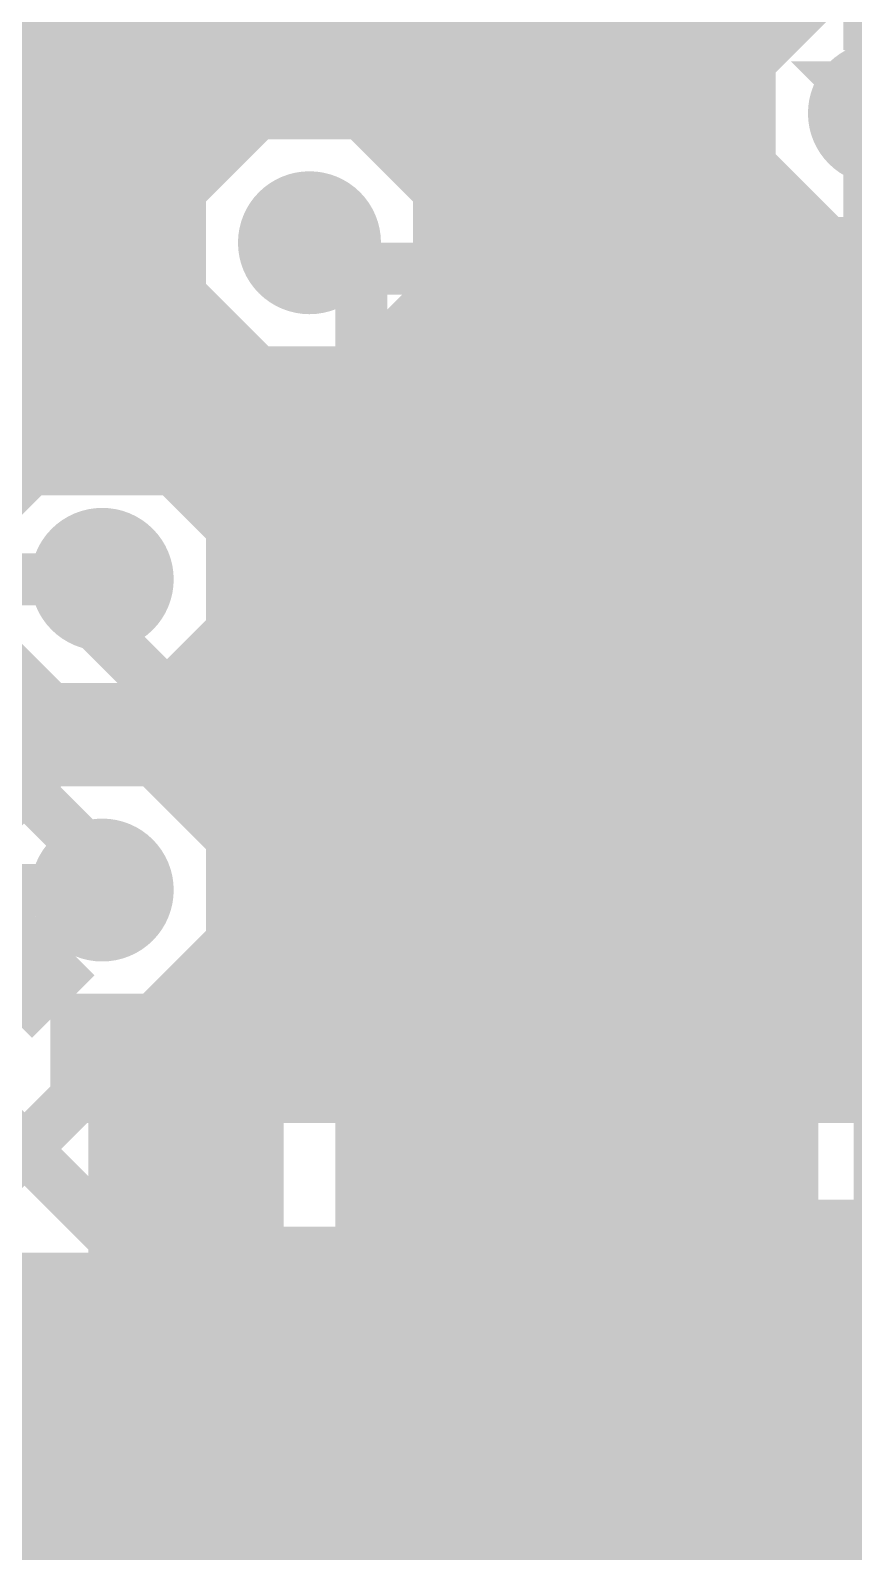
# Model space of a CAD drawing. Extents: x -5 to 208, y -5 to 206.
# Drawn here: x 107.22 to 111.25, y 165.03 to 172.49 of the extents above; entities that cross this region are included whole.
import ezdxf

# ---------------------------------------------------------------- set-up
doc = ezdxf.new("R2010")
doc.units = 0
doc.header["$MEASUREMENT"] = 0
doc.layers.get('0').update_dxf_attribs({"linetype": 'CONTINUOUS'})
for name, color, linetype in [('22-301-0_BOT', 7, 'CONTINUOUS'), ('22-301-0_DRD', 7, 'CONTINUOUS'), ('22-301-0_IN1', 1, 'CONTINUOUS'), ('22-301-0_IN2', 4, 'CONTINUOUS'), ('22-301-0_SMT', 5, 'CONTINUOUS'), ('22-301-0_SST', 10, 'CONTINUOUS'), ('22-301-0_TOP', 14, 'CONTINUOUS'), ('THRUHOLE_TAP', 11, 'CONTINUOUS')]:
    doc.layers.add(name, color=color, linetype=linetype)

# ---------------------------------------------------------------- blocks, each defined once
blk = doc.blocks.new('ROUND_66')
at = {"const_width": 0.35052}
blk.add_lwpolyline([(-0.17526, 0, 1), (0.17526, 0, 1)], format="xyb", close=True, dxfattribs=at)
blk = doc.blocks.new('ROUND_70')
at = {"const_width": 0.35052}
blk.add_lwpolyline([(-0.17526, 0, 1), (0.17526, 0, 1)], format="xyb", close=True, dxfattribs=at)
blk = doc.blocks.new('ROUND_69')
at = {"const_width": 0.35052}
blk.add_lwpolyline([(-0.17526, 0, 1), (0.17526, 0, 1)], format="xyb", close=True, dxfattribs=at)
blk = doc.blocks.new('RECTANGLE_46')
blk.add_solid([(0.29972, 0.65024), (0.29972, -0.65024), (-0.29972, 0.65024), (-0.29972, -0.65024)])
blk = doc.blocks.new('RECTANGLE_47')
blk.add_solid([(0.44958, 0.65024), (0.44958, -0.65024), (-0.44958, 0.65024), (-0.44958, -0.65024)])
blk = doc.blocks.new('ROUND_74')
at = {"const_width": 0.10033}
blk.add_lwpolyline([(-0.050164, 0, 1), (0.050164, 0, 1)], format="xyb", close=True, dxfattribs=at)

msp = doc.modelspace()

# ---------------------------------------------------------------- linework, layer by layer
at = {"layer": '22-301-0_BOT', "const_width": 0.254}
for points in [[(109.8804, 197.82028), (109.8804, 166.37)], [(109.6518, 197.32752), (109.6518, 166.37)], [(109.4232, 197.08876), (109.4232, 166.37)], [(107.823, 197.03034), (107.823, 170.42892)], [(109.1946, 196.9389), (109.1946, 171.74972)], [(108.0516, 196.9008), (108.0516, 171.87164)], [(108.2802, 196.8246), (108.2802, 172.05706)], [(108.5088, 196.79158), (108.5088, 172.12564)], [(108.7374, 196.7992), (108.7374, 172.11294)], [(108.966, 196.84492), (108.966, 172.01388)], [(107.569, 154.686), (108.331, 155.448), (108.331, 168.529), (107.823, 169.037), (107.315, 169.037), (106.807, 169.545), (106.807, 170.053), (107.061, 170.307), (107.061, 179.197)], [(107.5944, 178.77536), (107.5944, 170.47718)], [(107.5182, 178.69408), (107.5182, 170.47718)], [(110.617, 177.927), (110.617, 152.019)], [(110.109, 177.47488), (110.109, 166.37)], [(110.1598, 177.42408), (110.1598, 166.37)], [(110.1598, 172.5422), (107.5182, 172.5422)], [(110.1598, 172.3136), (107.5182, 172.3136)], [(108.34116, 172.085), (107.5182, 172.085)], [(110.1598, 172.085), (108.8263, 172.085)], [(111.379, 172.085), (111.379, 138.176), (110.998, 137.795)], [(108.0389, 171.8564), (107.5182, 171.8564)], [(110.1598, 171.8564), (109.12856, 171.8564)], [(107.92714, 171.6278), (107.5182, 171.6278)], [(110.1598, 171.6278), (109.24032, 171.6278)], [(108.585, 171.45), (108.839, 171.196), (108.839, 137.287), (108.585, 137.033)], [(107.90682, 171.3992), (107.5182, 171.3992)], [(110.1598, 171.3992), (109.26318, 171.3992)], [(109.2962, 171.196), (109.2962, 166.37)], [(107.96524, 171.1706), (107.5182, 171.1706)], [(110.1598, 171.1706), (109.2962, 171.1706)], [(108.0516, 171.02836), (108.0516, 170.27652)], [(108.13288, 170.942), (107.5182, 170.942)], [(110.1598, 170.942), (109.2962, 170.942)], [(108.2802, 170.84294), (108.2802, 169.22496)], [(108.3818, 170.79976), (108.3818, 169.12336)], [(108.3818, 170.7134), (107.5182, 170.7134)], [(110.1598, 170.7134), (109.2962, 170.7134)], [(107.569, 170.47972), (107.51815, 170.47782)], [(108.3818, 170.4848), (107.5182, 170.4848)], [(110.1598, 170.4848), (109.2962, 170.4848)], [(108.3818, 170.2562), (108.07192, 170.2562)], [(110.1598, 170.2562), (109.2962, 170.2562)], [(108.3818, 170.0276), (108.20908, 170.0276)], [(110.1598, 170.0276), (109.2962, 170.0276)], [(108.3818, 169.799), (108.24972, 169.799)], [(110.1598, 169.799), (109.2962, 169.799)], [(108.3818, 169.5704), (108.20908, 169.5704)], [(110.1598, 169.5704), (109.2962, 169.5704)], [(108.15066, 169.35704), (108.3818, 169.12336)], [(108.3818, 169.3418), (108.16336, 169.3418)], [(110.1598, 169.3418), (109.2962, 169.3418)], [(110.1598, 169.1132), (109.2962, 169.1132)], [(110.1598, 168.8846), (109.2962, 168.8846)], [(107.569, 168.275), (106.045, 168.275), (105.791, 168.021), (99.187, 168.021), (98.425, 168.783)], [(110.1598, 168.656), (109.2962, 168.656)], [(110.1598, 168.4274), (109.2962, 168.4274)], [(110.1598, 168.1988), (109.2962, 168.1988)], [(110.1598, 167.9702), (109.2962, 167.9702)], [(110.1598, 167.7416), (109.2962, 167.7416)], [(110.1598, 167.513), (109.2962, 167.513)], [(110.1598, 167.2844), (109.2962, 167.2844)], [(110.1598, 167.0558), (109.2962, 167.0558)], [(110.1598, 166.8272), (109.2962, 166.8272)], [(110.1598, 166.5986), (109.2962, 166.5986)], [(110.1598, 166.37), (109.2962, 166.37)]]:
    msp.add_lwpolyline(points, dxfattribs=at)
for points in [[(112.05972, 172.085, 0.4142136), (111.379, 172.76572)], [(108.585, 172.13072, 0.4142136), (107.90428, 171.45)], [(109.26572, 171.45, 0.4142136), (108.585, 172.13072)], [(107.90428, 171.45, 0.3280384), (108.3818, 170.79976)], [(109.26064, 171.3738, 0.0280842), (109.26492, 171.45)], [(109.2962, 171.196, 0.1000973), (109.26028, 171.37365)], [(109.2962, 171.196, 0.1000973), (109.26028, 171.37365)], [(108.24972, 169.799, 0.4142136), (107.569, 170.47972)], [(108.11256, 169.39006, 0.1626609), (108.24921, 169.799)], [(108.14558, 169.35958, 0.0246287), (108.11229, 169.38974)], [(108.14558, 169.35958, 0.0246287), (108.11229, 169.38974)]]:
    msp.add_lwpolyline(points, format="xyb", dxfattribs=at)
at = {"layer": '22-301-0_DRD', "const_width": 0.254}
for points in [[(111.125, 172.72), (110.744, 172.339)], [(110.744, 172.339), (110.744, 171.831)], [(108.331, 172.085), (107.95, 171.704)], [(108.839, 172.085), (108.331, 172.085)], [(109.22, 171.704), (108.839, 172.085)], [(110.744, 171.831), (111.125, 171.45)], [(107.95, 171.704), (107.95, 171.196)], [(109.22, 171.196), (109.22, 171.704)], [(111.125, 171.45), (111.633, 171.45)], [(107.95, 171.196), (108.331, 170.815)], [(108.839, 170.815), (109.22, 171.196)], [(108.331, 170.815), (108.839, 170.815)], [(107.315, 170.434), (106.934, 170.053)], [(107.823, 170.434), (107.315, 170.434)], [(108.204, 170.053), (107.823, 170.434)], [(108.204, 169.545), (108.204, 170.053)], [(106.934, 169.545), (107.315, 169.164)], [(107.823, 169.164), (108.204, 169.545)], [(107.315, 169.164), (107.823, 169.164)], [(107.315, 168.91), (106.934, 168.529)], [(107.823, 168.91), (107.315, 168.91)], [(108.204, 168.529), (107.823, 168.91)], [(108.204, 168.021), (108.204, 168.529)], [(107.442, 167.767), (107.061, 168.148)], [(106.934, 168.021), (107.315, 167.64)], [(107.823, 167.64), (108.204, 168.021)], [(107.442, 167.259), (107.442, 167.767)], [(107.315, 167.64), (107.823, 167.64)], [(107.061, 166.878), (107.442, 167.259)]]:
    msp.add_lwpolyline(points, dxfattribs=at)
at = {"layer": '22-301-0_IN1', "const_width": 0.254}
for points in [[(109.9312, 203.327), (109.9312, 167.259)], [(109.7026, 197.40118), (109.7026, 167.259)], [(109.474, 197.13194), (109.474, 167.259)], [(107.8738, 196.99732), (107.8738, 170.40606)], [(109.2454, 196.96684), (109.2454, 171.61002)], [(108.1024, 196.88048), (108.1024, 171.92752)], [(109.0168, 196.8627), (109.0168, 171.97578)], [(108.331, 196.81444), (108.331, 172.07992)], [(108.5596, 196.79158), (108.5596, 172.12818)], [(108.7882, 196.80682), (108.7882, 172.0977)], [(107.6452, 178.84902), (107.6452, 170.47464)], [(107.4166, 178.61788), (107.4166, 170.46194)], [(107.188, 178.52898), (107.188, 170.36288)], [(110.1598, 177.42408), (110.1598, 167.259)], [(110.3884, 177.28692), (110.3884, 167.259)], [(110.617, 177.24628), (110.617, 167.259)], [(110.8456, 177.28692), (110.8456, 172.50664)], [(110.8329, 172.4914), (96.27108, 172.4914)], [(110.72114, 172.2628), (96.13392, 172.2628)], [(108.23702, 172.0342), (96.76892, 172.0342)], [(110.70082, 172.0342), (108.93298, 172.0342)], [(108.00588, 171.8056), (96.90608, 171.8056)], [(110.75924, 171.8056), (109.16412, 171.8056)], [(110.8456, 171.66336), (110.8456, 167.259)], [(107.91698, 171.577), (96.94672, 171.577)], [(110.92688, 171.577), (109.25302, 171.577)], [(111.0742, 171.47794), (111.0742, 167.259)], [(111.3028, 171.40936), (111.3028, 167.259)], [(107.9119, 171.3484), (96.90608, 171.3484)], [(182.89524, 171.3484), (109.25556, 171.3484)], [(109.2454, 171.28744), (109.2454, 167.259)], [(107.99064, 171.1198), (96.76892, 171.1198)], [(182.83682, 171.1198), (109.17936, 171.1198)], [(108.1024, 170.96994), (108.1024, 170.22064)], [(108.19638, 170.8912), (92.4687, 170.8912)], [(182.85714, 170.8912), (108.97108, 170.8912)], [(109.0168, 170.92422), (109.0168, 167.259)], [(108.331, 170.82008), (108.331, 167.259)], [(108.5596, 170.76928), (108.5596, 167.259)], [(108.7882, 170.79976), (108.7882, 167.259)], [(182.9689, 170.6626), (92.49918, 170.6626)], [(107.32516, 170.434), (98.75012, 170.434)], [(116.13388, 170.434), (107.8103, 170.434)], [(115.96624, 170.2054), (108.11256, 170.2054)], [(115.90782, 169.9768), (108.22432, 169.9768)], [(115.92814, 169.7482), (108.24718, 169.7482)], [(116.0399, 169.5196), (108.18876, 169.5196)], [(108.1024, 169.37736), (108.1024, 168.69664)], [(107.11688, 169.291), (98.87712, 169.291)], [(116.34216, 169.291), (108.02112, 169.291)], [(107.188, 169.23512), (107.188, 168.83888)], [(107.8738, 169.19194), (107.8738, 168.88206)], [(107.4166, 169.13606), (107.4166, 168.93794)], [(107.6452, 169.12336), (107.6452, 168.95064)], [(120.26392, 169.0624), (99.04476, 169.0624)], [(107.18038, 168.8338), (99.10318, 168.8338)], [(120.40108, 168.8338), (107.95508, 168.8338)], [(119.66702, 168.6052), (108.16336, 168.6052)], [(119.43588, 168.3766), (108.23956, 168.3766)], [(119.34698, 168.148), (108.23702, 168.148)], [(119.3419, 167.9194), (108.14812, 167.9194)], [(108.1024, 167.85336), (108.1024, 167.259)], [(119.42064, 167.6908), (107.91698, 167.6908)], [(107.8738, 167.66794), (107.8738, 167.259)], [(107.6452, 167.59936), (107.6452, 167.259)], [(113.06302, 167.4622), (107.48518, 167.4622)], [(112.84712, 167.259), (107.43692, 167.259)], [(112.95888, 166.37), (97.21088, 166.37)], [(107.2896, 166.37), (107.2896, 164.88918)], [(107.5182, 166.37), (107.5182, 164.8587)], [(107.7468, 166.37), (107.7468, 164.73678)], [(107.9754, 166.37), (107.9754, 164.37102)], [(108.204, 166.37), (108.204, 154.9273)], [(108.4326, 166.37), (108.4326, 137.69594)], [(108.6612, 166.37), (108.6612, 137.70864)], [(108.8898, 166.37), (108.8898, 137.64006)], [(109.1184, 166.37), (109.1184, 137.45464)], [(109.347, 166.37), (109.347, 121.412)], [(109.5756, 166.37), (109.5756, 121.412)], [(109.8042, 166.37), (109.8042, 121.412)], [(110.0328, 166.37), (110.0328, 152.36698)], [(110.2614, 166.37), (110.2614, 152.59812)], [(110.49, 166.37), (110.49, 152.68702)], [(110.7186, 166.37), (110.7186, 152.68956)], [(110.9472, 166.37), (110.9472, 152.61336)], [(111.1758, 166.37), (111.1758, 152.40508)], [(113.24844, 166.2176), (97.06864, 166.2176)], [(164.01288, 165.989), (93.3323, 165.989)], [(176.149, 165.7604), (93.63456, 165.7604)], [(176.149, 165.5318), (93.74632, 165.5318)], [(176.149, 165.3032), (93.76918, 165.3032)], [(176.149, 165.0746), (93.71076, 165.0746)]]:
    msp.add_lwpolyline(points, dxfattribs=at)
for points in [[(111.379, 172.76572, 0.4142136), (110.69828, 172.085)], [(112.05972, 172.085, 0.4142136), (111.379, 172.76572)], [(108.585, 172.13072, 0.4142136), (107.90428, 171.45)], [(109.26572, 171.45, 0.4142136), (108.585, 172.13072)], [(110.69828, 172.085, 0.4142136), (111.379, 171.40428)], [(111.379, 171.40428, 0.4142136), (112.05972, 172.085)], [(107.90428, 171.45, 0.4142136), (108.585, 170.76928)], [(108.585, 170.76928, 0.4142136), (109.26572, 171.45)], [(107.569, 170.47972, 0.4142136), (106.88828, 169.799)], [(108.24972, 169.799, 0.4142136), (107.569, 170.47972)], [(106.88828, 169.799, 0.4142136), (107.569, 169.11828)], [(107.569, 169.11828, 0.4142136), (108.24972, 169.799)], [(107.569, 168.95572, 0.4142136), (106.88828, 168.275)], [(108.24972, 168.275, 0.4142136), (107.569, 168.95572)], [(107.569, 167.59428, 0.4142136), (108.24972, 168.275)], [(107.4801, 167.59936, 0.0327185), (107.569, 167.59354)], [(107.48772, 167.513, 0.0319114), (107.48219, 167.59963)], [(107.43692, 167.259, 0.0961154), (107.4862, 167.513)]]:
    msp.add_lwpolyline(points, format="xyb", dxfattribs=at)
at = {"layer": '22-301-0_IN2', "const_width": 0.254}
for points in [[(107.188, 175.9458), (107.188, 171.1452)], [(107.4166, 175.9458), (107.4166, 171.1452)], [(107.6452, 175.9458), (107.6452, 171.1452)], [(107.8738, 175.9458), (107.8738, 171.1452)], [(108.1024, 175.9458), (108.1024, 171.92752)], [(108.331, 175.9458), (108.331, 172.07992)], [(108.5596, 175.9458), (108.5596, 172.12818)], [(108.7882, 175.9458), (108.7882, 172.0977)], [(109.0168, 175.9458), (109.0168, 171.97578)], [(109.2454, 175.9458), (109.2454, 171.61002)], [(109.474, 175.9458), (109.474, 171.1452)], [(109.7026, 175.9458), (109.7026, 171.1452)], [(109.9312, 175.9458), (109.9312, 171.1452)], [(110.1598, 175.9458), (110.1598, 171.1452)], [(110.3884, 175.9458), (110.3884, 171.1452)], [(110.617, 175.9458), (110.617, 171.1452)], [(110.8456, 175.9458), (110.8456, 172.50664)], [(110.78464, 172.4152), (96.23806, 172.4152)], [(110.7059, 172.1866), (96.56572, 172.1866)], [(183.515, 171.069), (183.515, 171.196), (182.499, 172.212), (111.252, 172.212), (111.379, 172.085)], [(108.13288, 171.958), (96.82988, 171.958)], [(110.71098, 171.958), (109.03712, 171.958)], [(107.96524, 171.7294), (96.92894, 171.7294)], [(110.79988, 171.7294), (109.20476, 171.7294)], [(110.8456, 171.66336), (110.8456, 171.1452)], [(107.90682, 171.5008), (96.94164, 171.5008)], [(111.03102, 171.5008), (109.26318, 171.5008)], [(107.569, 169.799), (100.457, 169.799), (98.679, 168.021), (79.121, 168.021), (75.692, 171.45)], [(111.0742, 171.47794), (111.0742, 171.1452)], [(111.3028, 171.40936), (111.3028, 171.1452)], [(107.92714, 171.2722), (96.87306, 171.2722)], [(182.7911, 171.2722), (109.24032, 171.2722)], [(109.2454, 171.28744), (109.2454, 171.1452)], [(107.97794, 171.1452), (96.79178, 171.1452)], [(121.666, 171.1452), (109.19206, 171.1452)], [(91.821, 170.688), (121.666, 170.688), (122.047, 170.307), (188.595, 170.307)], [(115.97894, 170.2308), (108.09478, 170.2308)], [(108.331, 170.2308), (108.331, 167.259)], [(108.5596, 170.2308), (108.5596, 167.259)], [(108.7882, 170.2308), (108.7882, 167.259)], [(109.0168, 170.2308), (109.0168, 167.259)], [(109.2454, 170.2308), (109.2454, 167.259)], [(109.474, 170.2308), (109.474, 167.259)], [(109.7026, 170.2308), (109.7026, 167.259)], [(109.9312, 170.2308), (109.9312, 167.259)], [(110.1598, 170.2308), (110.1598, 167.259)], [(110.3884, 170.2308), (110.3884, 167.259)], [(110.617, 170.2308), (110.617, 167.259)], [(110.8456, 170.2308), (110.8456, 167.259)], [(111.0742, 170.2308), (111.0742, 167.259)], [(111.3028, 170.2308), (111.3028, 167.259)], [(115.93576, 170.1292), (108.16336, 170.1292)], [(115.90528, 169.9006), (108.23956, 169.9006)], [(115.95608, 169.672), (108.23702, 169.672)], [(116.10594, 169.4434), (108.14812, 169.4434)], [(108.1024, 169.37736), (108.1024, 168.69664)], [(107.22102, 169.2148), (100.51796, 169.2148)], [(107.188, 169.23512), (107.188, 168.83888)], [(107.8738, 169.19194), (107.8738, 168.88206)], [(120.22836, 169.2148), (107.91698, 169.2148)], [(107.4166, 169.13606), (107.4166, 168.93794)], [(107.6452, 169.12336), (107.6452, 168.95064)], [(120.29694, 168.9862), (100.28936, 168.9862)], [(120.42394, 168.7576), (108.04652, 168.7576)], [(119.56288, 168.529), (108.19892, 168.529)], [(119.39524, 168.3004), (108.24718, 168.3004)], [(113.00714, 168.0718), (108.2167, 168.0718)], [(112.7125, 167.8432), (108.09478, 167.8432)], [(108.1024, 167.85336), (108.1024, 167.259)], [(130.175, 167.767), (129.667, 167.259), (114.173, 167.259), (113.792, 167.64), (113.157, 167.64), (112.014, 166.497), (107.696, 166.497), (106.807, 167.386), (106.807, 167.513)], [(112.4839, 167.6146), (107.72902, 167.6146)], [(107.8738, 167.66794), (107.8738, 167.259)], [(107.6452, 167.59936), (107.6452, 167.259)], [(192.405, 165.735), (192.405, 165.862), (190.881, 167.386), (166.37, 167.386), (164.211, 165.227), (114.427, 165.227), (114.173, 164.973), (93.98, 164.973), (89.789, 160.782), (72.39, 160.782), (70.231, 158.623), (70.231, 153.797), (70.739, 153.289), (72.898, 153.289), (73.279, 153.67)], [(112.2553, 167.386), (107.47502, 167.386)], [(107.46994, 167.36822), (107.57916, 167.259)], [(112.1283, 167.259), (107.57916, 167.259)], [(92.329, 165.862), (92.583, 166.116), (93.218, 166.116), (93.345, 165.989), (113.665, 165.989), (113.919, 166.243), (150.749, 166.243), (151.257, 166.751)], [(164.465, 166.497), (164.465, 166.37), (163.83, 165.735), (114.173, 165.735), (113.919, 165.481), (93.218, 165.481), (93.091, 165.354)]]:
    msp.add_lwpolyline(points, dxfattribs=at)
for points in [[(111.379, 172.76572, 0.4142136), (110.69828, 172.085)], [(108.585, 172.13072, 0.4142136), (107.90428, 171.45)], [(109.26572, 171.45, 0.4142136), (108.585, 172.13072)], [(110.69828, 172.085, 0.4142136), (111.379, 171.40428)], [(111.379, 171.40428, 0.2723761), (111.97336, 171.7548)], [(107.90428, 171.45, 0.1168577), (107.97665, 171.14455)], [(109.19206, 171.1452, 0.1168576), (109.26428, 171.45)], [(108.24972, 169.799, 0.173605), (108.09505, 170.23102)], [(107.569, 169.11828, 0.4142136), (108.24972, 169.799)], [(107.06608, 169.3418, 0.2113087), (107.569, 169.11932)], [(107.569, 168.95572, 0.4142136), (106.88828, 168.275)], [(108.24972, 168.275, 0.4142136), (107.569, 168.95572)], [(107.569, 167.59428, 0.4142136), (108.24972, 168.275)], [(107.4801, 167.59936, 0.0327185), (107.569, 167.59354)], [(107.48772, 167.513, 0.0319114), (107.48219, 167.59963)], [(107.46994, 167.36822, 0.0538056), (107.48556, 167.513)]]:
    msp.add_lwpolyline(points, format="xyb", dxfattribs=at)
at = {"layer": '22-301-0_SST'}
for points, const_width in [([(109.85246, 173.78934), (109.75086, 173.89094), (105.85196, 173.89094), (105.85196, 170.28668), (110.04804, 170.28668), (110.04804, 173.5836), (109.85246, 173.78934)], 0.1524), ([(111.7854, 172.80636), (111.7854, 172.45076), (111.61776, 172.39234), (111.44758, 172.39234), (111.2774, 172.45076), (111.2774, 172.80636), (111.44758, 172.86732), (111.61776, 172.86732), (112.2934, 172.62856)], 0.1524), ([(111.7854, 171.96816), (111.7854, 171.61256), (111.61776, 171.55414), (111.44758, 171.55414), (111.2774, 171.61256), (111.2774, 171.96816), (111.44758, 172.02912), (111.61776, 172.02912), (112.2934, 171.79036)], 0.1524), ([(110.9345, 171.0055), (110.9345, 168.0845), (112.5728, 168.0845), (112.5728, 171.0055), (110.9345, 171.0055)], 0.1524), ([(107.0864, 162.179), (107.0864, 165.989), (110.109, 165.989), (110.109, 161.6456), (107.6198, 161.6456), (107.0864, 162.179)], 0.20066), ([(114.93246, 165.53434), (114.83086, 165.63594), (110.93196, 165.63594), (110.93196, 162.03168), (115.12804, 162.03168), (115.12804, 165.3286), (114.93246, 165.53434)], 0.1524), ([(111.03102, 165.02888), (115.12804, 165.02888)], 0.1524)]:
    msp.add_lwpolyline(points, dxfattribs=dict(at, const_width=const_width))
at = {"layer": '22-301-0_TOP'}
for points, const_width in [([(114.3, 170.2562), (114.3, 170.307), (113.284, 171.323), (108.712, 171.323), (108.585, 171.45)], 0.254), ([(104.14, 168.8338), (104.4448, 168.8338), (106.172, 170.561), (111.76, 170.561), (111.76, 170.2562)], 0.254), ([(110.02772, 169.926), (110.02772, 169.4561)], 0.254), ([(110.7694, 169.926), (110.02772, 169.926)], 0.254), ([(110.2106, 169.926), (110.2106, 166.1795)], 0.254), ([(110.4392, 169.926), (110.4392, 166.1795)], 0.254), ([(110.6678, 169.926), (110.6678, 166.1795)], 0.254), ([(110.7694, 169.926), (110.7694, 169.7482)], 0.254), ([(110.7694, 169.8498), (110.02772, 169.8498)], 0.254), ([(107.95, 166.9796), (107.95, 167.132), (108.331, 167.513), (108.331, 168.783), (107.569, 169.545), (107.569, 169.799)], 0.254), ([(110.7694, 169.7482), (110.7694, 169.3418)], 0.254), ([(110.7694, 169.6212), (110.02772, 169.6212)], 0.254), ([(109.22, 169.28592), (109.22, 166.9796)], 0.635), ([(110.7694, 169.3926), (110.03788, 169.3926)], 0.254), ([(110.7694, 169.3418), (110.7694, 167.9194)], 0.254), ([(106.68, 169.28592), (107.442, 168.52392), (107.442, 168.275), (107.569, 168.275)], 0.254), ([(110.0455, 169.28592), (110.0455, 168.13784)], 0.254), ([(110.7694, 169.164), (110.0455, 169.164)], 0.254), ([(110.7694, 168.9354), (110.0455, 168.9354)], 0.254), ([(110.7694, 168.8338), (111.76, 168.8338)], 0.254), ([(110.7694, 168.7068), (110.0455, 168.7068)], 0.254), ([(110.7694, 168.4782), (110.0455, 168.4782)], 0.254), ([(110.7694, 168.2496), (110.0455, 168.2496)], 0.254), ([(110.17758, 168.13784), (110.0455, 168.13784)], 0.254), ([(110.17758, 168.13784), (110.17758, 166.1795)], 0.254), ([(110.7694, 168.021), (110.17758, 168.021)], 0.254), ([(112.7506, 167.9194), (110.7694, 167.9194)], 0.254), ([(110.8964, 167.9194), (110.8964, 166.1795)], 0.254), ([(111.125, 167.9194), (111.125, 167.78732)], 0.254), ([(111.3536, 167.9194), (111.3536, 167.78732)], 0.254), ([(113.4745, 167.7924), (110.17758, 167.7924)], 0.254), ([(112.56772, 167.78732), (110.95228, 167.78732)], 0.254), ([(110.95228, 167.78732), (110.95228, 166.1795)], 0.254), ([(110.95228, 167.5638), (110.17758, 167.5638)], 0.254), ([(110.95228, 167.3352), (110.17758, 167.3352)], 0.254), ([(102.87, 166.9796), (102.87, 165.735), (103.251, 165.354), (116.84, 165.354), (116.84, 166.9796)], 0.635), ([(110.95228, 167.1066), (110.17758, 167.1066)], 0.254), ([(110.95228, 166.878), (110.17758, 166.878)], 0.254), ([(110.95228, 166.6494), (110.17758, 166.6494)], 0.254), ([(110.95228, 166.62908), (111.76, 166.62908)], 0.254), ([(110.95228, 166.4208), (110.17758, 166.4208)], 0.254), ([(110.95228, 166.1922), (110.17758, 166.1922)], 0.254), ([(110.95228, 166.1795), (110.17758, 166.1795)], 0.254)]:
    msp.add_lwpolyline(points, dxfattribs=dict(at, const_width=const_width))
at = {"layer": '22-301-0_TOP', "const_width": 0.254}
msp.add_lwpolyline([(110.0455, 169.28592, 0.0519599), (110.02777, 169.45611)], format="xyb", dxfattribs=at)

# ---------------------------------------------------------------- block references
at = {"layer": '22-301-0_BOT'}
for p in [(111.379, 172.085), (108.585, 171.45), (107.569, 169.799), (107.569, 168.275)]:
    msp.add_blockref('ROUND_66', p, dxfattribs=at)
at = {"layer": '22-301-0_IN1'}
for name, p in [('ROUND_66', (111.379, 172.085)), ('ROUND_70', (108.585, 171.45)), ('ROUND_66', (107.569, 169.799)), ('ROUND_70', (107.569, 168.275))]:
    msp.add_blockref(name, p, dxfattribs=at)
at = {"layer": '22-301-0_IN2'}
for name, p in [('ROUND_69', (111.379, 172.085)), ('ROUND_66', (108.585, 171.45)), ('ROUND_66', (107.569, 169.799)), ('ROUND_66', (107.569, 168.275))]:
    msp.add_blockref(name, p, dxfattribs=at)
at = {"layer": '22-301-0_SMT'}
for name, p in [('RECTANGLE_46', (109.22, 169.28592)), ('RECTANGLE_47', (107.95, 166.9796)), ('RECTANGLE_47', (109.22, 166.9796))]:
    msp.add_blockref(name, p, dxfattribs=at)
at = {"layer": '22-301-0_TOP'}
for name, p in [('ROUND_66', (111.379, 172.085)), ('ROUND_66', (108.585, 171.45)), ('ROUND_66', (107.569, 169.799)), ('RECTANGLE_46', (109.22, 169.28592)), ('ROUND_66', (107.569, 168.275)), ('RECTANGLE_47', (107.95, 166.9796)), ('RECTANGLE_47', (109.22, 166.9796))]:
    msp.add_blockref(name, p, dxfattribs=at)
at = {"layer": 'THRUHOLE_TAP'}
for p in [(108.585, 171.45), (107.569, 169.799), (107.569, 168.275)]:
    msp.add_blockref('ROUND_74', p, dxfattribs=at)

doc.saveas('drawing.dxf')
